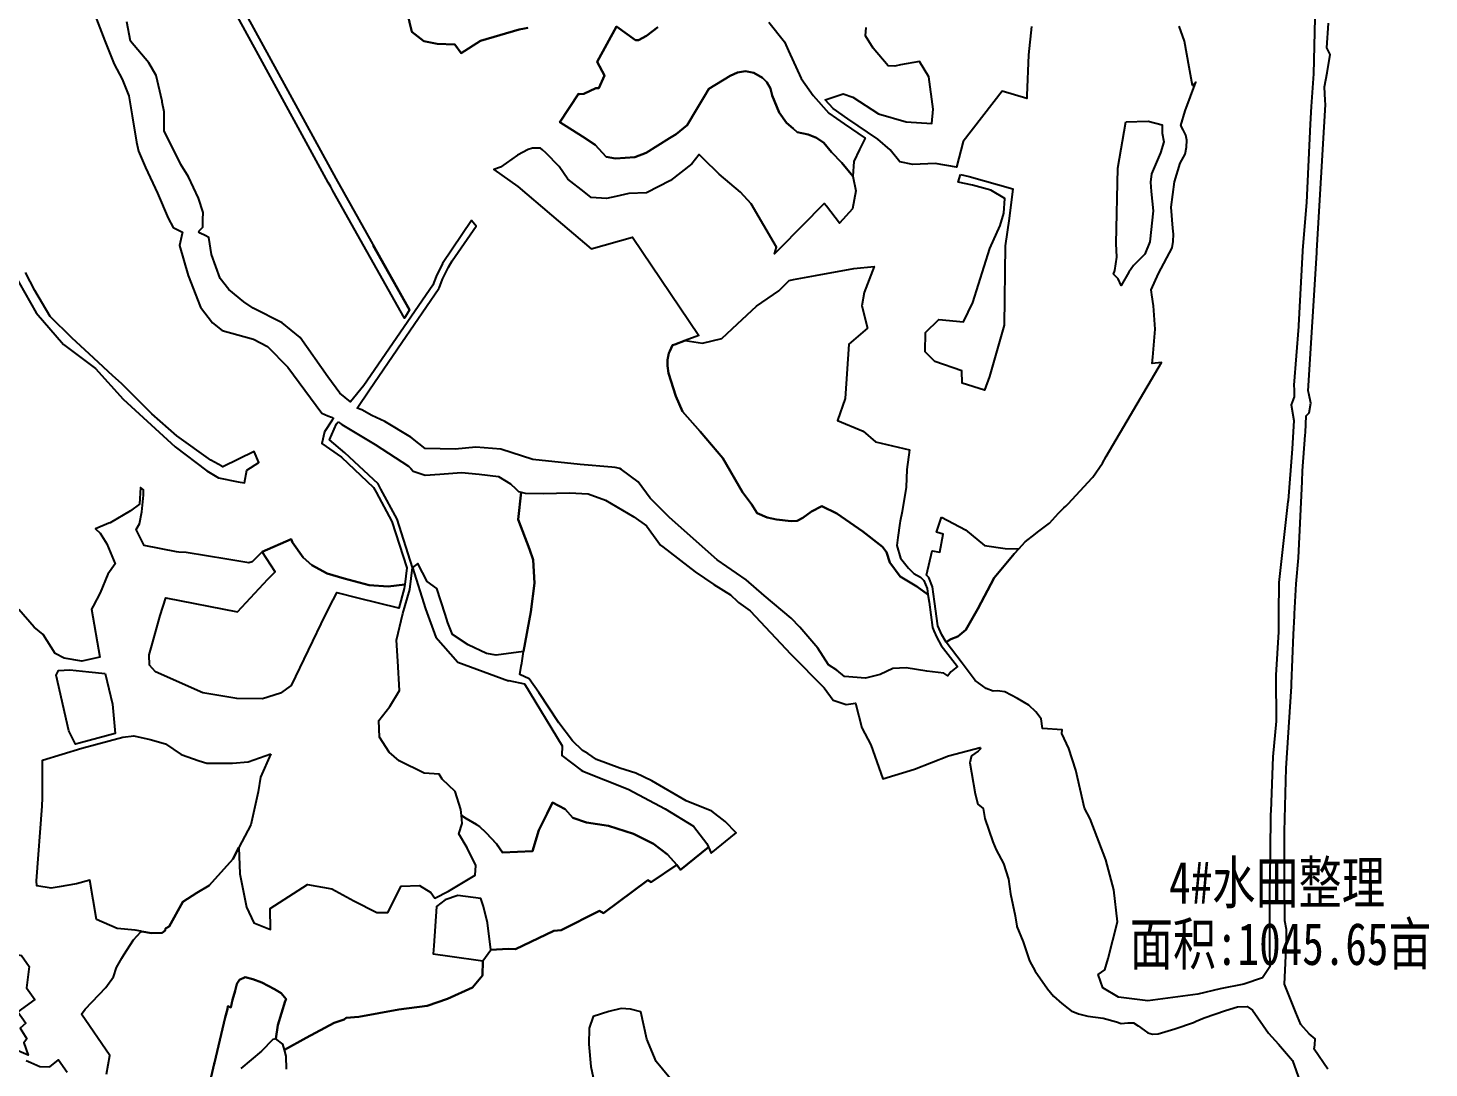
# Model space of a CAD drawing. Header units: millimetres. Extents: x 35444746 to 35449000, y 3482000 to 3488437.
# Drawn here: x 35447122.2 to 35447619.9, y 3486024.4 to 3486393.7 of the extents above; entities that cross this region are included whole.
import ezdxf
from ezdxf.enums import TextEntityAlignment as Align

# ---------------------------------------------------------------- set-up
doc = ezdxf.new("R2010")
doc.units = ezdxf.units.MM
for name, color, linetype, true_color in [('0203.02旱地整理', 9, 'Continuous', 0x808080), ('0204.01水田整理标注', 7, 'Continuous', 0xffffff), ('0204.02水田整理', 9, 'Continuous', 0x808080)]:
    doc.layers.add(name, color=color, linetype=linetype, true_color=true_color)
doc.styles.add('宋体', font='')
doc.styles.get('宋体').set_extended_font_data('SimSun')

msp = doc.modelspace()

# ---------------------------------------------------------------- linework, layer by layer
at = {"layer": '0203.02旱地整理', "color": 41}
for points in [[(35447299.722, 3486393.765), (35447298.608, 3486393.499), (35447296.618, 3486393.212), (35447282.973, 3486389.21), (35447276.074, 3486384.738), (35447273.75, 3486387.882), (35447267.534, 3486388.072), (35447262.777, 3486389.086), (35447258.527, 3486392.319), (35447256.878, 3486399.229)], [(35447299.722, 3486393.765), (35447298.608, 3486393.499), (35447296.618, 3486393.212), (35447282.973, 3486389.21), (35447276.074, 3486384.738), (35447273.75, 3486387.882), (35447267.534, 3486388.072), (35447262.777, 3486389.086), (35447258.527, 3486392.319), (35447256.878, 3486399.229)], [(35447385.362, 3486395.781), (35447390.911, 3486388.749), (35447392.392, 3486385.599), (35447396.865, 3486375.824), (35447401.088, 3486369.737), (35447406.724, 3486363.455), (35447412.136, 3486359.693), (35447419.617, 3486354.604), (35447417.626, 3486350.57), (35447415.525, 3486346.258), (35447415.221, 3486341.148), (35447411.301, 3486345.868), (35447407.635, 3486349.645), (35447404.918, 3486352.895), (35447402.276, 3486354.734), (35447399.381, 3486355.912), (35447395.489, 3486356.764), (35447394.069, 3486357.983), (35447391.695, 3486360.02), (35447388.981, 3486363.684), (35447386.529, 3486369.751), (35447385.963, 3486372.241), (35447384.65, 3486374.487), (35447383.167, 3486376.071), (35447380.027, 3486377.748), (35447377.129, 3486378.428), (35447374.224, 3486377.948), (35447371.648, 3486376.72), (35447364.032, 3486372.126), (35447362.545, 3486369.475), (35447359.675, 3486364.795), (35447356.38, 3486359.191), (35447352.41, 3486356.004), (35447350.101, 3486354.55), (35447341.825, 3486349.34), (35447337.747, 3486347.787), (35447330.935, 3486347.329), (35447327.618, 3486348.012), (35447323.656, 3486352.188), (35447319.19, 3486355.203), (35447311.082, 3486360.233), (35447317.757, 3486370.33), (35447318.105, 3486370.203), (35447319.68, 3486370.277), (35447323.919, 3486372.324), (35447324.997, 3486372.4), (35447326.938, 3486376.834), (35447324.42, 3486381.655), (35447331.218, 3486394.272), (35447337.952, 3486389.372), (35447339.109, 3486389.448), (35447341.928, 3486390.919), (35447345.944, 3486394.042)], [(35447385.362, 3486395.781), (35447390.911, 3486388.749), (35447392.392, 3486385.599), (35447396.865, 3486375.824), (35447401.088, 3486369.737), (35447406.724, 3486363.455), (35447412.136, 3486359.693), (35447419.617, 3486354.604), (35447417.626, 3486350.57), (35447415.525, 3486346.258), (35447415.221, 3486341.148), (35447411.301, 3486345.868), (35447407.635, 3486349.645), (35447404.918, 3486352.895), (35447402.276, 3486354.734), (35447399.381, 3486355.912), (35447395.489, 3486356.764), (35447394.069, 3486357.983), (35447391.695, 3486360.02), (35447388.981, 3486363.684), (35447386.529, 3486369.751), (35447385.963, 3486372.241), (35447384.65, 3486374.487), (35447383.167, 3486376.071), (35447380.027, 3486377.748), (35447377.129, 3486378.428), (35447374.224, 3486377.948), (35447371.648, 3486376.72), (35447364.032, 3486372.126), (35447362.545, 3486369.475), (35447359.675, 3486364.795), (35447356.38, 3486359.191), (35447352.41, 3486356.004), (35447350.101, 3486354.55), (35447341.825, 3486349.34), (35447337.747, 3486347.787), (35447330.935, 3486347.329), (35447327.618, 3486348.012), (35447323.656, 3486352.188), (35447319.19, 3486355.203), (35447311.082, 3486360.233), (35447317.757, 3486370.33), (35447318.105, 3486370.203), (35447319.68, 3486370.277), (35447323.919, 3486372.324), (35447324.997, 3486372.4), (35447326.938, 3486376.834), (35447324.42, 3486381.655), (35447331.218, 3486394.272), (35447337.952, 3486389.372), (35447339.109, 3486389.448), (35447341.928, 3486390.919), (35447345.944, 3486394.042)], [(35447478.678, 3486394.22), (35447477.582, 3486384.127), (35447477.043, 3486369.761), (35447477.024, 3486368.698), (35447468.259, 3486371.248), (35447454.441, 3486353.356), (35447452.103, 3486344.298), (35447444.456076, 3486345.595142), (35447436.573, 3486345.277), (35447431.963, 3486346.167), (35447428.45, 3486350.491), (35447424.116, 3486354.204), (35447413.383, 3486361.506), (35447408.19, 3486365.115), (35447405.4, 3486368.225), (35447411.745, 3486370.287), (35447415.264, 3486369.152), (35447424.348, 3486363.252), (35447434.113, 3486360.415), (35447443.31, 3486359.848), (35447443.726, 3486364.943), (35447442.194, 3486376.378), (35447438.853, 3486381.856), (35447432.095, 3486380.67), (35447430.124, 3486380.19), (35447427.763, 3486380.25), (35447422.463, 3486386.526), (35447419.706, 3486390.964), (35447419.988, 3486393.952)], [(35447478.678, 3486394.22), (35447477.582, 3486384.127), (35447477.043, 3486369.761), (35447477.024, 3486368.698), (35447468.259, 3486371.248), (35447454.441, 3486353.356), (35447452.103, 3486344.298), (35447444.456076, 3486345.595142), (35447436.573, 3486345.277), (35447431.963, 3486346.167), (35447428.45, 3486350.491), (35447424.116, 3486354.204), (35447413.383, 3486361.506), (35447408.19, 3486365.115), (35447405.4, 3486368.225), (35447411.745, 3486370.287), (35447415.264, 3486369.152), (35447424.348, 3486363.252), (35447434.113, 3486360.415), (35447443.31, 3486359.848), (35447443.726, 3486364.943), (35447442.194, 3486376.378), (35447438.853, 3486381.856), (35447432.095, 3486380.67), (35447430.124, 3486380.19), (35447427.763, 3486380.25), (35447422.463, 3486386.526), (35447419.706, 3486390.964), (35447419.988, 3486393.952)], [(35447150.089, 3486022.218), (35447151.276, 3486028.849), (35447141.141, 3486043.486), (35447142.443, 3486045.239), (35447149.84, 3486052.907), (35447152.576, 3486056.763), (35447153.617, 3486060.002), (35447155.512, 3486063.318), (35447156.196, 3486064.514), (35447159.593, 3486069.908), (35447162.189, 3486072.697), (35447162.6, 3486072.855), (35447166.029, 3486072.264), (35447169.846, 3486072.411), (35447170.941, 3486073.149), (35447171.03, 3486073.956), (35447172.33, 3486074.63), (35447177.207, 3486083.412), (35447182.102, 3486086.535), (35447186.483, 3486089.161), (35447194.879, 3486098.557), (35447197.041, 3486102.65), (35447197.444, 3486093.289), (35447199.783, 3486081.424), (35447202.383, 3486075.882), (35447208.364, 3486073.587), (35447208.25, 3486080.972), (35447221.478, 3486089.56), (35447230.049, 3486088.004), (35447237.902, 3486083.682), (35447246.072, 3486079.613), (35447250.049, 3486079.581), (35447254.772, 3486088.947), (35447261.205, 3486089.174), (35447265.236, 3486086.642), (35447266.755, 3486084.645), (35447271.499, 3486087.183), (35447280.987, 3486092.793), (35447281.277, 3486096.301), (35447278.155, 3486102.562), (35447275.179, 3486107.533), (35447276.46, 3486111.199), (35447276.166, 3486114.026), (35447277.867, 3486112.997), (35447281.506, 3486110.796), (35447282.528, 3486110.178), (35447284.922, 3486107.835), (35447288.572, 3486104.004), (35447290.758, 3486100.914), (35447301.445, 3486101.384), (35447303.7, 3486108.775), (35447306.619, 3486114.689), (35447308.462, 3486118.591), (35447313.031, 3486116.322), (35447315.764, 3486113.145), (35447320.585, 3486111.541), (35447328.406, 3486110.34), (35447337.302, 3486107.551), (35447344.362, 3486103.939), (35447349.34, 3486100.169), (35447352.695, 3486096.461), (35447343.588, 3486090.306), (35447342.375, 3486091.049), (35447326.611, 3486079.361), (35447325.205, 3486080.168), (35447311.629, 3486073.26), (35447308.959, 3486073.126), (35447295.419, 3486066.504), (35447292.753, 3486066.643), (35447286.576, 3486066.31), (35447285.429, 3486075.947), (35447284.003, 3486081.746), (35447283.091, 3486084.544), (35447274.833, 3486085.588), (35447270.366, 3486084.059), (35447267.344, 3486081.73), (35447266.353, 3486067.724), (35447266.115, 3486064.933), (35447272.008, 3486064.08), (35447283.79, 3486062.362), (35447283.59, 3486057.155), (35447280.09, 3486052.961), (35447271.216, 3486048.969), (35447264.006, 3486046.454), (35447253.91, 3486045.116), (35447239.672, 3486042.483), (35447235.183, 3486042.162), (35447234.519, 3486041.588), (35447230.926, 3486040.443), (35447221.015, 3486035.072), (35447213.266, 3486030.814), (35447212.738, 3486032.761), (35447210.234, 3486034.679), (35447210.944, 3486039.528), (35447213.555, 3486048.079), (35447213.933, 3486048.812), (35447213.835, 3486048.791), (35447212.114, 3486050.904), (35447209.743, 3486052.398), (35447205.226, 3486054.745), (35447202.065, 3486055.956), (35447199.347, 3486056.611), (35447197.245, 3486055.704), (35447196.296, 3486054.231), (35447195.757, 3486051.778), (35447194.838, 3486048.59), (35447194.209, 3486045.857), (35447193.193, 3486046.316), (35447192.999, 3486045.205), (35447192.158, 3486042.252), (35447188.362, 3486026.141), (35447188.288, 3486025.82), (35447185.812, 3486015.092)], [(35447150.089, 3486022.218), (35447151.276, 3486028.849), (35447141.141, 3486043.486), (35447142.443, 3486045.239), (35447149.84, 3486052.907), (35447152.576, 3486056.763), (35447153.617, 3486060.002), (35447155.512, 3486063.318), (35447156.196, 3486064.514), (35447159.593, 3486069.908), (35447162.189, 3486072.697), (35447162.6, 3486072.855), (35447166.029, 3486072.264), (35447169.846, 3486072.411), (35447170.941, 3486073.149), (35447171.03, 3486073.956), (35447172.33, 3486074.63), (35447177.207, 3486083.412), (35447182.102, 3486086.535), (35447186.483, 3486089.161), (35447194.879, 3486098.557), (35447197.041, 3486102.65), (35447197.444, 3486093.289), (35447199.783, 3486081.424), (35447202.383, 3486075.882), (35447208.364, 3486073.587), (35447208.25, 3486080.972), (35447221.478, 3486089.56), (35447230.049, 3486088.004), (35447237.902, 3486083.682), (35447246.072, 3486079.613), (35447250.049, 3486079.581), (35447254.772, 3486088.947), (35447261.205, 3486089.174), (35447265.236, 3486086.642), (35447266.755, 3486084.645), (35447271.499, 3486087.183), (35447280.987, 3486092.793), (35447281.277, 3486096.301), (35447278.155, 3486102.562), (35447275.179, 3486107.533), (35447276.46, 3486111.199), (35447276.166, 3486114.026), (35447277.867, 3486112.997), (35447281.506, 3486110.796), (35447282.528, 3486110.178), (35447284.922, 3486107.835), (35447288.572, 3486104.004), (35447290.758, 3486100.914), (35447301.445, 3486101.384), (35447303.7, 3486108.775), (35447306.619, 3486114.689), (35447308.462, 3486118.591), (35447313.031, 3486116.322), (35447315.764, 3486113.145), (35447320.585, 3486111.541), (35447328.406, 3486110.34), (35447337.302, 3486107.551), (35447344.362, 3486103.939), (35447349.34, 3486100.169), (35447352.695, 3486096.461), (35447343.588, 3486090.306), (35447342.375, 3486091.049), (35447326.611, 3486079.361), (35447325.205, 3486080.168), (35447311.629, 3486073.26), (35447308.959, 3486073.126), (35447295.419, 3486066.504), (35447292.753, 3486066.643), (35447286.576, 3486066.31), (35447285.429, 3486075.947), (35447284.003, 3486081.746), (35447283.091, 3486084.544), (35447274.833, 3486085.588), (35447270.366, 3486084.059), (35447267.344, 3486081.73), (35447266.353, 3486067.724), (35447266.115, 3486064.933), (35447272.008, 3486064.08), (35447283.79, 3486062.362), (35447283.59, 3486057.155), (35447280.09, 3486052.961), (35447271.216, 3486048.969), (35447264.006, 3486046.454), (35447253.91, 3486045.116), (35447239.672, 3486042.483), (35447235.183, 3486042.162), (35447234.519, 3486041.588), (35447230.926, 3486040.443), (35447221.015, 3486035.072), (35447213.266, 3486030.814), (35447212.738, 3486032.761), (35447210.234, 3486034.679), (35447210.944, 3486039.528), (35447213.555, 3486048.079), (35447213.933, 3486048.812), (35447213.835, 3486048.791), (35447212.114, 3486050.904), (35447209.743, 3486052.398), (35447205.226, 3486054.745), (35447202.065, 3486055.956), (35447199.347, 3486056.611), (35447197.245, 3486055.704), (35447196.296, 3486054.231), (35447195.757, 3486051.778), (35447194.838, 3486048.59), (35447194.209, 3486045.857), (35447193.193, 3486046.316), (35447192.999, 3486045.205), (35447192.158, 3486042.252), (35447188.362, 3486026.141), (35447188.288, 3486025.82), (35447185.812, 3486015.092)], [(35447121.535, 3486027.064), (35447123.161, 3486026.319), (35447126.409, 3486024.829), (35447129.959, 3486024.718), (35447132.951, 3486027.268), (35447136.113, 3486022.918)], [(35447121.535, 3486027.064), (35447123.161, 3486026.319), (35447126.409, 3486024.829), (35447129.959, 3486024.718), (35447132.951, 3486027.268), (35447136.113, 3486022.918)]]:
    msp.add_lwpolyline(points, dxfattribs=at)
for points in [[(35447512.249, 3486360.336), (35447520.157, 3486360.573), (35447525.116, 3486359.371), (35447525.148, 3486356.331), (35447525.723, 3486353.323), (35447524.542, 3486349.402), (35447521.347, 3486341.979), (35447521.003, 3486338.973), (35447521.16, 3486335.632), (35447521.892, 3486328.782), (35447520.689, 3486317.762), (35447518.922, 3486313.341), (35447514.902, 3486309.345), (35447513.224, 3486307.011), (35447510.57701, 3486302.312017), (35447509.527, 3486304.641), (35447507.78, 3486306.252), (35447508.272, 3486307.638), (35447508.961, 3486312.372), (35447508.755, 3486317.191), (35447509.382, 3486343.899)], [(35447512.249, 3486360.336), (35447520.157, 3486360.573), (35447525.116, 3486359.371), (35447525.148, 3486356.331), (35447525.723, 3486353.323), (35447524.542, 3486349.402), (35447521.347, 3486341.979), (35447521.003, 3486338.973), (35447521.16, 3486335.632), (35447521.892, 3486328.782), (35447520.689, 3486317.762), (35447518.922, 3486313.341), (35447514.902, 3486309.345), (35447513.224, 3486307.011), (35447510.57701, 3486302.312017), (35447509.527, 3486304.641), (35447507.78, 3486306.252), (35447508.272, 3486307.638), (35447508.961, 3486312.372), (35447508.755, 3486317.191), (35447509.382, 3486343.899)], [(35447453.498, 3486341.728), (35447456.575, 3486341.034), (35447472.014, 3486336.565), (35447470.775, 3486326.016), (35447469.299, 3486316.373), (35447468.953, 3486288.144), (35447463.762, 3486269.986), (35447462.013, 3486265.12), (35447454.109, 3486267.599), (35447453.9, 3486271.935), (35447444.303, 3486275.307), (35447440.929, 3486278.679), (35447440.992, 3486285.534), (35447445.82, 3486290.168), (35447454.521, 3486289.345), (35447457.814, 3486296.278), (35447463.904, 3486315.351), (35447467.549, 3486323.586), (35447468.899, 3486328), (35447469.173, 3486333.146), (35447464.225, 3486336.082), (35447457.731, 3486337.936), (35447452.628, 3486338.988)], [(35447453.498, 3486341.728), (35447456.575, 3486341.034), (35447472.014, 3486336.565), (35447470.775, 3486326.016), (35447469.299, 3486316.373), (35447468.953, 3486288.144), (35447463.762, 3486269.986), (35447462.013, 3486265.12), (35447454.109, 3486267.599), (35447453.9, 3486271.935), (35447444.303, 3486275.307), (35447440.929, 3486278.679), (35447440.992, 3486285.534), (35447445.82, 3486290.168), (35447454.521, 3486289.345), (35447457.814, 3486296.278), (35447463.904, 3486315.351), (35447467.549, 3486323.586), (35447468.899, 3486328), (35447469.173, 3486333.146), (35447464.225, 3486336.082), (35447457.731, 3486337.936), (35447452.628, 3486338.988)], [(35447420.369, 3486287.121), (35447413.749, 3486281.467), (35447412.444, 3486262.167), (35447409.804, 3486254.323), (35447418.886, 3486250.544), (35447423.255, 3486246.779), (35447427.314, 3486245.759), (35447435.346, 3486243.902), (35447434.344, 3486236.888), (35447434.162, 3486230.604), (35447432.743, 3486222.023), (35447432.032, 3486218.528), (35447431.935, 3486217.837), (35447431.232, 3486212.814), (35447430.858, 3486209.938), (35447432.135, 3486205.385), (35447435.047, 3486201.878), (35447436.939, 3486200.013), (35447439.303, 3486198.694), (35447440.44, 3486197.453), (35447441.569, 3486194.694), (35447441.874, 3486192.578), (35447437.902, 3486195.306), (35447431.996, 3486198.937), (35447428.329, 3486203.938), (35447427.165, 3486207.502), (35447425.76, 3486209.507), (35447418.802, 3486214.883), (35447409.539, 3486221.267), (35447404.221, 3486223.933), (35447400.504, 3486221.999), (35447397.486, 3486219.763), (35447395.393, 3486218.69), (35447393.306, 3486218.536), (35447388.052, 3486219.151), (35447384.718, 3486219.922), (35447381.221, 3486221.361), (35447379.153, 3486224.545), (35447376.007, 3486228.82), (35447369.069, 3486240.962), (35447361.03, 3486250.44), (35447354.645, 3486257.488), (35447352.34, 3486262.926), (35447349.683, 3486271.111), (35447349.365, 3486273.697), (35447349.377, 3486275.865), (35447349.808, 3486278.197), (35447350.174, 3486278.964), (35447351.159, 3486281.024), (35447351.995, 3486281.353), (35447355.692531, 3486282.703937), (35447361.787514, 3486281.750263), (35447368.671615, 3486283.433595), (35447374.216385, 3486288.608646), (35447381.045835, 3486294.864907), (35447388.905501, 3486300.401292), (35447392.564426, 3486304.054726), (35447394.152, 3486304.349), (35447401.916, 3486305.791), (35447415.616, 3486308.264), (35447422.833, 3486308.977), (35447419.214, 3486299.81), (35447418.384, 3486294.994)], [(35447420.369, 3486287.121), (35447413.749, 3486281.467), (35447412.444, 3486262.167), (35447409.804, 3486254.323), (35447418.886, 3486250.544), (35447423.255, 3486246.779), (35447427.314, 3486245.759), (35447435.346, 3486243.902), (35447434.344, 3486236.888), (35447434.162, 3486230.604), (35447432.743, 3486222.023), (35447432.032, 3486218.528), (35447431.935, 3486217.837), (35447431.232, 3486212.814), (35447430.858, 3486209.938), (35447432.135, 3486205.385), (35447435.047, 3486201.878), (35447436.939, 3486200.013), (35447439.303, 3486198.694), (35447440.44, 3486197.453), (35447441.569, 3486194.694), (35447441.874, 3486192.578), (35447437.902, 3486195.306), (35447431.996, 3486198.937), (35447428.329, 3486203.938), (35447427.165, 3486207.502), (35447425.76, 3486209.507), (35447418.802, 3486214.883), (35447409.539, 3486221.267), (35447404.221, 3486223.933), (35447400.504, 3486221.999), (35447397.486, 3486219.763), (35447395.393, 3486218.69), (35447393.306, 3486218.536), (35447388.052, 3486219.151), (35447384.718, 3486219.922), (35447381.221, 3486221.361), (35447379.153, 3486224.545), (35447376.007, 3486228.82), (35447369.069, 3486240.962), (35447361.03, 3486250.44), (35447354.645, 3486257.488), (35447352.34, 3486262.926), (35447349.683, 3486271.111), (35447349.365, 3486273.697), (35447349.377, 3486275.865), (35447349.808, 3486278.197), (35447350.174, 3486278.964), (35447351.159, 3486281.024), (35447351.995, 3486281.353), (35447355.692531, 3486282.703937), (35447361.787514, 3486281.750263), (35447368.671615, 3486283.433595), (35447374.216385, 3486288.608646), (35447381.045835, 3486294.864907), (35447388.905501, 3486300.401292), (35447392.564426, 3486304.054726), (35447394.152, 3486304.349), (35447401.916, 3486305.791), (35447415.616, 3486308.264), (35447422.833, 3486308.977), (35447419.214, 3486299.81), (35447418.384, 3486294.994)], [(35447232.319, 3486253.829), (35447233.657, 3486252.859), (35447245.56, 3486245.815), (35447257.388, 3486238.077), (35447258.162, 3486237.245), (35447259.032, 3486236.311), (35447263.317, 3486234.853), (35447268.464, 3486235.206), (35447276.133, 3486235.832), (35447282.485, 3486235.258), (35447289.339, 3486234.469), (35447293.531, 3486231.808), (35447295.432, 3486230.044), (35447296.469, 3486229.081), (35447297.394, 3486228.852), (35447296.252, 3486219.209), (35447300.392, 3486208.658), (35447301.604, 3486204.787), (35447302.068, 3486196.538), (35447300.828, 3486186.375), (35447298.217, 3486172.244), (35447288.471, 3486170.95), (35447285.045, 3486171.559), (35447278.572, 3486174.678), (35447273.014, 3486178.331), (35447271.374, 3486182.434), (35447270.334, 3486185.546), (35447267.375, 3486194.653), (35447263.943, 3486197.137), (35447260.61, 3486203.504), (35447258.796, 3486202.121), (35447253.276, 3486219.242), (35447247.528, 3486229.942), (35447246.543, 3486231.775), (35447234.768, 3486242.848), (35447229.282, 3486247.473), (35447231.75, 3486253.155)], [(35447232.319, 3486253.829), (35447233.657, 3486252.859), (35447245.56, 3486245.815), (35447257.388, 3486238.077), (35447258.162, 3486237.245), (35447259.032, 3486236.311), (35447263.317, 3486234.853), (35447268.464, 3486235.206), (35447276.133, 3486235.832), (35447282.485, 3486235.258), (35447289.339, 3486234.469), (35447293.531, 3486231.808), (35447295.432, 3486230.044), (35447296.469, 3486229.081), (35447297.394, 3486228.852), (35447296.252, 3486219.209), (35447300.392, 3486208.658), (35447301.604, 3486204.787), (35447302.068, 3486196.538), (35447300.828, 3486186.375), (35447298.217, 3486172.244), (35447288.471, 3486170.95), (35447285.045, 3486171.559), (35447278.572, 3486174.678), (35447273.014, 3486178.331), (35447271.374, 3486182.434), (35447270.334, 3486185.546), (35447267.375, 3486194.653), (35447263.943, 3486197.137), (35447260.61, 3486203.504), (35447258.796, 3486202.121), (35447253.276, 3486219.242), (35447247.528, 3486229.942), (35447246.543, 3486231.775), (35447234.768, 3486242.848), (35447229.282, 3486247.473), (35447231.75, 3486253.155)], [(35447446.763, 3486219.987), (35447455.246, 3486215.501), (35447461.941, 3486209.953), (35447469.289, 3486208.811), (35447474.189, 3486208.742), (35447472.522, 3486206.909), (35447465.449, 3486198.456), (35447459.626, 3486187.398), (35447455.409, 3486180.027), (35447452.465, 3486177.602), (35447450.029, 3486176.687), (35447448.317, 3486175.557), (35447446.827, 3486178.14), (35447445.465, 3486181.379), (35447444.256, 3486190.062), (35447443.514, 3486195.224), (35447442.156, 3486198.54), (35447441.373, 3486199.395), (35447443.348, 3486208.081), (35447446.122, 3486207.577), (35447447.257, 3486214.004), (35447444.987, 3486214.697)], [(35447446.763, 3486219.987), (35447455.246, 3486215.501), (35447461.941, 3486209.953), (35447469.289, 3486208.811), (35447474.189, 3486208.742), (35447472.522, 3486206.909), (35447465.449, 3486198.456), (35447459.626, 3486187.398), (35447455.409, 3486180.027), (35447452.465, 3486177.602), (35447450.029, 3486176.687), (35447448.317, 3486175.557), (35447446.827, 3486178.14), (35447445.465, 3486181.379), (35447444.256, 3486190.062), (35447443.514, 3486195.224), (35447442.156, 3486198.54), (35447441.373, 3486199.395), (35447443.348, 3486208.081), (35447446.122, 3486207.577), (35447447.257, 3486214.004), (35447444.987, 3486214.697)], [(35447205.304, 3486207.679), (35447215.717, 3486212.225), (35447216.103, 3486210.93), (35447219.921, 3486205.684), (35447222.986, 3486202.937), (35447228.394, 3486199.965), (35447234.539, 3486198.252), (35447243.399, 3486195.868), (35447250.158, 3486195.358), (35447255.986, 3486196.07), (35447255.804, 3486194.674), (35447253.853, 3486187.71), (35447239.498, 3486191.169), (35447232.022, 3486193.088), (35447231.823, 3486193.104), (35447230.499, 3486190.68), (35447227.742, 3486185.314), (35447215.708, 3486160.242), (35447211.86, 3486157.437), (35447205.519, 3486155.481), (35447196.361, 3486155.542), (35447184.22, 3486157.622), (35447167.451, 3486165.06), (35447165.302, 3486167.406), (35447165.16, 3486171.07), (35447166.182, 3486174.393), (35447169.083, 3486185.031), (35447171.11, 3486191.287), (35447196.636, 3486186.324), (35447207.366, 3486197.916), (35447210.013, 3486200.546)], [(35447205.304, 3486207.679), (35447215.717, 3486212.225), (35447216.103, 3486210.93), (35447219.921, 3486205.684), (35447222.986, 3486202.937), (35447228.394, 3486199.965), (35447234.539, 3486198.252), (35447243.399, 3486195.868), (35447250.158, 3486195.358), (35447255.986, 3486196.07), (35447255.804, 3486194.674), (35447253.853, 3486187.71), (35447239.498, 3486191.169), (35447232.022, 3486193.088), (35447231.823, 3486193.104), (35447230.499, 3486190.68), (35447227.742, 3486185.314), (35447215.708, 3486160.242), (35447211.86, 3486157.437), (35447205.519, 3486155.481), (35447196.361, 3486155.542), (35447184.22, 3486157.622), (35447167.451, 3486165.06), (35447165.302, 3486167.406), (35447165.16, 3486171.07), (35447166.182, 3486174.393), (35447169.083, 3486185.031), (35447171.11, 3486191.287), (35447196.636, 3486186.324), (35447207.366, 3486197.916), (35447210.013, 3486200.546)], [(35447091.135, 3486056.432), (35447097.873, 3486061.644), (35447103.382, 3486063.823), (35447106.233, 3486062.576), (35447110.242, 3486062.398), (35447114.608, 3486065.336), (35447119.865, 3486064.268), (35447122.627, 3486060.35), (35447121.647, 3486052.871), (35447124.596, 3486048.731), (35447118.538, 3486044.292), (35447121.411, 3486040.249), (35447119.382, 3486038.525), (35447121.796, 3486034.664), (35447120.669, 3486033.283), (35447122.181, 3486028.964), (35447116.193, 3486031.56), (35447105.807, 3486035.711), (35447098.76, 3486039.27), (35447095.549, 3486040.9), (35447092.905, 3486049.751)], [(35447091.135, 3486056.432), (35447097.873, 3486061.644), (35447103.382, 3486063.823), (35447106.233, 3486062.576), (35447110.242, 3486062.398), (35447114.608, 3486065.336), (35447119.865, 3486064.268), (35447122.627, 3486060.35), (35447121.647, 3486052.871), (35447124.596, 3486048.731), (35447118.538, 3486044.292), (35447121.411, 3486040.249), (35447119.382, 3486038.525), (35447121.796, 3486034.664), (35447120.669, 3486033.283), (35447122.181, 3486028.964), (35447116.193, 3486031.56), (35447105.807, 3486035.711), (35447098.76, 3486039.27), (35447095.549, 3486040.9), (35447092.905, 3486049.751)]]:
    msp.add_lwpolyline(points, close=True, dxfattribs=at)
at = {"layer": '0204.02水田整理', "color": 51}
for points in [[(35447173.692, 3486439.593), (35447176.402, 3486440.891), (35447231.474, 3486340.26), (35447257.754, 3486293.572), (35447255.956, 3486290.649), (35447230.519, 3486335.841), (35447229.726, 3486337.251), (35447228.851, 3486338.804), (35447203.283, 3486385.524)], [(35447244.840713, 3486316.513231), (35447257.753644, 3486293.571421), (35447257.754, 3486293.572)], [(35447258.796, 3486202.121), (35447263.353, 3486187.441), (35447267.084, 3486177.358), (35447274.85, 3486168.535), (35447292.827, 3486161.817), (35447292.988, 3486161.982), (35447298.602, 3486160.787), (35447311.936, 3486138.776), (35447311.866, 3486135.358), (35447318.7, 3486130.161), (35447319.261, 3486129.734), (35447335.404, 3486123.347), (35447348.484, 3486116.397), (35447358.591, 3486110.244), (35447363.302, 3486104.046), (35447363.9, 3486102.79), (35447353.936, 3486094.761), (35447353.017, 3486096.02), (35447352.695, 3486096.461), (35447349.34, 3486100.169), (35447344.362, 3486103.939), (35447337.302, 3486107.551), (35447328.406, 3486110.34), (35447320.585, 3486111.541), (35447315.764, 3486113.145), (35447313.031, 3486116.322), (35447308.462, 3486118.591), (35447306.619, 3486114.689), (35447303.7, 3486108.775), (35447301.445, 3486101.384), (35447290.758, 3486100.914), (35447288.572, 3486104.004), (35447284.922, 3486107.835), (35447282.528, 3486110.178), (35447281.506, 3486110.796), (35447277.867, 3486112.997), (35447276.166, 3486114.026), (35447275.95, 3486116.104), (35447273.876, 3486122.516), (35447269.25, 3486126.973), (35447268.2, 3486128.681), (35447262.93, 3486129.096), (35447254.04, 3486133.398), (35447250.421, 3486136.538), (35447247.05, 3486141.806), (35447246.778, 3486147.803), (35447250.694, 3486152.726), (35447254.108, 3486158.477), (35447253.517, 3486168.817), (35447253.049, 3486176.348), (35447255.389, 3486185.779), (35447257.768, 3486194.272)], [(35447149.59, 3486164.499), (35447152.133, 3486153.531), (35447153.146, 3486143.138), (35447140.772, 3486139.86), (35447139.034, 3486139.33), (35447136.681, 3486144.048), (35447132.216, 3486163.899), (35447133.015, 3486165.52), (35447136.993, 3486165.758), (35447143.789, 3486165.035)], [(35447208.436, 3486135.988), (35447204.738, 3486127.634), (35447203.903, 3486122.421), (35447201.283, 3486110.68), (35447197.041, 3486102.65), (35447194.879, 3486098.557), (35447186.483, 3486089.161), (35447182.102, 3486086.535), (35447177.207, 3486083.412), (35447172.33, 3486074.63), (35447171.03, 3486073.956), (35447170.941, 3486073.149), (35447169.846, 3486072.411), (35447166.029, 3486072.264), (35447162.6, 3486072.855), (35447162.189, 3486072.697), (35447162.21, 3486072.923), (35447160.224, 3486073.266), (35447153.864, 3486073.857), (35447146.504, 3486077.048), (35447144.142, 3486091.022), (35447139.34, 3486089.771), (35447133.232, 3486088.714), (35447130.428, 3486088.229), (35447125.27, 3486089.048), (35447125.222, 3486090.861), (35447127.25, 3486117.338), (35447127.27, 3486120.284), (35447127.357, 3486133.677), (35447141.32, 3486137.937), (35447155.881, 3486141.794), (35447159.717, 3486142.321), (35447165.614, 3486141.075), (35447170.984, 3486139.542), (35447176.525, 3486135.752), (35447182.941, 3486133.484), (35447185.68, 3486132.612), (35447194.765, 3486132.574), (35447200.328, 3486133.047)]]:
    msp.add_lwpolyline(points, close=True, dxfattribs=at)
for points in [[(35447143.158, 3486405.576), (35447149.466, 3486389.19), (35447152.768, 3486380.836), (35447155.654, 3486375.494), (35447157.956, 3486369.567), (35447159.196, 3486362.489), (35447160.719, 3486353.189), (35447161.367, 3486350.022), (35447163.927, 3486344.138), (35447168.18, 3486335.098), (35447171.931, 3486326.158), (35447173.755, 3486322.808), (35447177.007, 3486321.185), (35447176.88, 3486320.739), (35447175.991, 3486316.47), (35447179.017, 3486305.816), (35447183.464, 3486294.51), (35447187.703, 3486288.992), (35447191.105, 3486286.316), (35447202.316, 3486283.195), (35447207.234, 3486280.602), (35447214.458, 3486273.254), (35447226.609, 3486256.885), (35447228.732, 3486256.016), (35447230.039, 3486255.482), (35447230.695, 3486255.006), (35447230.221, 3486254.445), (35447227.498, 3486250.259), (35447226.542, 3486246.154), (35447233.504, 3486241.292), (35447244.936, 3486230.542), (35447245.855, 3486228.831), (35447251.428, 3486218.455), (35447256.754, 3486201.935), (35447255.986, 3486196.07), (35447250.158, 3486195.358), (35447243.399, 3486195.868), (35447234.539, 3486198.252), (35447228.394, 3486199.965), (35447222.986, 3486202.937), (35447219.921, 3486205.684), (35447216.103, 3486210.93), (35447215.717, 3486212.225), (35447205.304, 3486207.679), (35447201.846, 3486204.066), (35447200.676, 3486203.74), (35447192.809, 3486205.113), (35447178.337, 3486207.429), (35447175.755, 3486207.573), (35447174.921, 3486207.619), (35447163.417, 3486209.978), (35447160.617, 3486215.592), (35447161.812, 3486217.577), (35447162.602, 3486221.839), (35447163.145, 3486227.826), (35447163.236, 3486229.663), (35447162.18, 3486230.524), (35447161.752, 3486224.657), (35447158.608, 3486222.18), (35447151.362, 3486217.998), (35447150.929, 3486217.817), (35447146.139, 3486215.814), (35447147.817, 3486214.34), (35447150.204, 3486210.529), (35447153.137, 3486203.389), (35447150.572, 3486199.713), (35447147.838, 3486193.118), (35447145.31, 3486188.358), (35447144.756, 3486187.314), (35447147.688, 3486170.226), (35447141.337, 3486168.884), (35447134.981, 3486169.952), (35447131.832, 3486171.614), (35447127.585, 3486178.334), (35447124.3, 3486180.948), (35447118.943, 3486187.233)], [(35447256.878, 3486399.229), (35447258.527, 3486392.319), (35447262.777, 3486389.086), (35447267.534, 3486388.072), (35447273.75, 3486387.882), (35447276.074, 3486384.738), (35447282.973, 3486389.21), (35447296.618, 3486393.212), (35447298.608, 3486393.499), (35447299.722, 3486393.765)], [(35447579.412, 3486397.185), (35447578.852, 3486377.477), (35447578.066, 3486365.837), (35447577.64, 3486359.528), (35447576.358, 3486331.79), (35447574.99, 3486314.79), (35447574.97, 3486314.422), (35447573.592, 3486288.093), (35447573.574, 3486287.755), (35447571.95, 3486266.924), (35447571.978, 3486265.153), (35447572.015, 3486262.765), (35447570.997, 3486259.846), (35447571.928, 3486254.359), (35447571.329, 3486244.268), (35447569.837, 3486225.868), (35447569.808, 3486225.517), (35447566.579, 3486196.743), (35447566.46, 3486185.82), (35447566.389, 3486179.263), (35447565.516, 3486163.907), (35447565.52, 3486163.473), (35447565.668, 3486147.586), (35447565.658, 3486147.483), (35447564.451, 3486134.816), (35447563.698, 3486115.59), (35447563.656, 3486114.53), (35447563.447, 3486100.863), (35447563.317, 3486092.43), (35447563.266, 3486089.078), (35447563.26, 3486066.951), (35447563.349, 3486060.284), (35447560.82, 3486056.408), (35447554.187, 3486054.161), (35447545.7, 3486052.42), (35447537.763, 3486050.616), (35447520.017, 3486048.261), (35447509.618, 3486049.479), (35447504.024, 3486052.812), (35447502.338, 3486057.554), (35447504.78, 3486059.263), (35447505.978, 3486063.207), (35447509.242, 3486076.219), (35447507.921, 3486087.614), (35447505.118, 3486098.311), (35447499.476, 3486112.809), (35447497.579, 3486116.581), (35447494.493, 3486130.188), (35447491.987, 3486137.768), (35447489.487, 3486143.129), (35447489.618, 3486144.43), (35447482.541, 3486144.906), (35447482.176, 3486148.345), (35447480.241, 3486150.882), (35447477.803, 3486153.174), (35447473.771, 3486155.555), (35447469.246, 3486157.932), (35447467.402, 3486158.216), (35447466.486, 3486158.357), (35447465.041, 3486158.208), (35447462.626, 3486159.156), (35447458.656, 3486161.932), (35447454.039, 3486168.098), (35447448.317, 3486175.557), (35447450.029, 3486176.687), (35447452.465, 3486177.602), (35447455.409, 3486180.027), (35447459.626, 3486187.398), (35447465.449, 3486198.456), (35447472.522, 3486206.909), (35447474.189, 3486208.742), (35447476.479, 3486211.261), (35447480.076, 3486214.064), (35447480.768, 3486214.604), (35447485.141, 3486217.863), (35447488.34, 3486221.378), (35447490.234, 3486223.26), (35447490.871, 3486223.894), (35447491.706, 3486224.724), (35447500.245, 3486233.924), (35447500.438, 3486234.196), (35447503.932, 3486239.116), (35447505.199, 3486241.547), (35447524.824, 3486274.913), (35447521.607, 3486274.581), (35447521.773, 3486276.857), (35447522.646, 3486286.758), (35447522.043, 3486295.041), (35447521.44, 3486298.961), (35447521.3, 3486299.892), (35447521.177, 3486300.711), (35447523.802, 3486306.544), (35447528.691, 3486315.667), (35447529.033, 3486317.929), (35447529.125, 3486320.528), (35447528.942, 3486322.684), (35447528.315, 3486330.086), (35447529.515, 3486339.052), (35447531.547, 3486345.753), (35447533.233, 3486348.849), (35447533.744, 3486351.446), (35447533.919, 3486353.877), (35447533.505, 3486355.638), (35447532.553, 3486357.532), (35447531.762, 3486359.107), (35447533.3, 3486364.31), (35447537.07, 3486374.439), (35447535.94, 3486373.3), (35447534.665, 3486379.776), (35447533.018, 3486388.996), (35447531.107, 3486394.363)], [(35447345.944, 3486394.042), (35447341.928, 3486390.919), (35447339.109, 3486389.448), (35447337.952, 3486389.372), (35447331.218, 3486394.272), (35447324.42, 3486381.655), (35447326.938, 3486376.834), (35447324.997, 3486372.4), (35447323.919, 3486372.324), (35447319.68, 3486370.277), (35447318.105, 3486370.203), (35447317.757, 3486370.33), (35447311.082, 3486360.233), (35447319.19, 3486355.203), (35447323.656, 3486352.188), (35447327.618, 3486348.012), (35447330.935, 3486347.329), (35447337.747, 3486347.787), (35447341.825, 3486349.34), (35447350.101, 3486354.55), (35447352.41, 3486356.004), (35447356.38, 3486359.191), (35447359.675, 3486364.795), (35447362.545, 3486369.475), (35447364.032, 3486372.126), (35447371.648, 3486376.72), (35447374.224, 3486377.948), (35447377.129, 3486378.428), (35447380.027, 3486377.748), (35447383.167, 3486376.071), (35447384.65, 3486374.487), (35447385.963, 3486372.241), (35447386.529, 3486369.751), (35447388.981, 3486363.684), (35447391.695, 3486360.02), (35447394.069, 3486357.983), (35447395.489, 3486356.764), (35447399.381, 3486355.912), (35447402.276, 3486354.734), (35447404.918, 3486352.895), (35447407.635, 3486349.645), (35447411.301, 3486345.868), (35447415.221, 3486341.148), (35447416.229, 3486335.844), (35447415.048, 3486329.487), (35447410.436, 3486324.385), (35447405.881, 3486330.449), (35447405.064, 3486331.358), (35447389.008, 3486315.149), (35447387.391, 3486313.516), (35447388.074, 3486315.888), (35447379.106, 3486331.299), (35447375.319, 3486335.352), (35447367.712, 3486341.757), (35447362.02, 3486347.418), (35447360.64, 3486348.791), (35447357.997, 3486345.447), (35447350.482, 3486339.609), (35447341.893, 3486335.19), (35447335.644, 3486334.882), (35447330.983, 3486333.843), (35447327.715, 3486333.114), (35447322.21, 3486333.506), (35447319.723, 3486335.552), (35447313.9, 3486340.044), (35447310.873, 3486344.527), (35447306.099, 3486349.399), (35447304.896, 3486350.504), (35447304.253, 3486351.094), (35447301.399, 3486351.02), (35447299.815, 3486350.613), (35447296.058, 3486348.554), (35447290.041, 3486344.262), (35447287.706, 3486343.444), (35447296.146, 3486337.371), (35447308.174, 3486327.234), (35447322.299, 3486315.262), (35447336.984, 3486319.374), (35447360.529, 3486284.471), (35447355.692531, 3486282.703937), (35447351.995, 3486281.353), (35447351.159, 3486281.024), (35447350.174, 3486278.964), (35447349.808, 3486278.197), (35447349.377, 3486275.865), (35447349.365, 3486273.697), (35447349.683, 3486271.111), (35447352.34, 3486262.926), (35447354.645, 3486257.488), (35447361.03, 3486250.44), (35447369.069, 3486240.962), (35447376.007, 3486228.82), (35447379.153, 3486224.545), (35447381.221, 3486221.361), (35447384.718, 3486219.922), (35447388.052, 3486219.151), (35447393.306, 3486218.536), (35447395.393, 3486218.69), (35447397.486, 3486219.763), (35447400.504, 3486221.999), (35447404.221, 3486223.933), (35447409.539, 3486221.267), (35447418.802, 3486214.883), (35447425.76, 3486209.507), (35447427.165, 3486207.502), (35447428.329, 3486203.938), (35447431.996, 3486198.937), (35447437.902, 3486195.306), (35447441.874, 3486192.578), (35447442.276, 3486189.782), (35447443.52, 3486180.845), (35447444.05, 3486179.584), (35447445.032, 3486177.249), (35447446.651, 3486174.444), (35447452.445, 3486166.89), (35447449.979, 3486165.074), (35447448.965, 3486163.646), (35447447.497, 3486164.624), (35447441.478, 3486165.342), (35447434.168, 3486166.471), (35447429.435, 3486166.192), (35447424.91, 3486164.106), (35447419.759, 3486162.784), (35447412.242, 3486163.41), (35447409.505, 3486165.596), (35447406.522, 3486167.584), (35447402.822, 3486173.434), (35447396.418, 3486180.934), (35447393.267, 3486184.134), (35447383.736, 3486192.114), (35447377.306, 3486197.675), (35447366.973, 3486204.774), (35447350.052, 3486219.876), (35447343.235, 3486226.725), (35447338.915, 3486232.506), (35447332.985, 3486236.883), (35447332.471, 3486237.263), (35447330.761, 3486237.674), (35447329.562, 3486237.768), (35447318.3, 3486238.646), (35447301.508, 3486240.412), (35447290.106, 3486244.122), (35447281.305, 3486244.9), (35447273.939, 3486244.148), (35447263.316, 3486244.349), (35447261.02, 3486246.09), (35447258.118, 3486248.395), (35447248.923, 3486253.907), (35447244.343, 3486256.049), (35447240.738, 3486258.15), (35447239.149, 3486258.718), (35447243.497, 3486265.2), (35447254.983, 3486281.966), (35447268.169, 3486301.215), (35447268.225, 3486301.363), (35447269.414, 3486304.518), (35447271.554, 3486308.818), (35447272.907, 3486311.043), (35447281.348, 3486323.395), (35447279.674, 3486325.385), (35447269.388, 3486310.077), (35447267.119, 3486305.518), (35447265.936, 3486302.379), (35447241.502, 3486266.712), (35447236.709, 3486260.984), (35447232.9, 3486264.007), (35447228.663, 3486269.828), (35447218.888, 3486283.827), (35447212.472, 3486288.957), (35447202.172, 3486294.257), (35447198.864, 3486296.46), (35447193.497, 3486300.831), (35447190.426, 3486304.772), (35447187.329, 3486313.262), (35447186.438, 3486319.273), (35447185.048, 3486319.966), (35447183.368, 3486320.805), (35447182.796, 3486321.176), (35447182.924, 3486321.626), (35447184.285, 3486322.976), (35447184.333, 3486325.657), (35447184.352, 3486328.244), (35447182.73, 3486333.318), (35447179.239, 3486340.836), (35447176.487, 3486345.237), (35447170.581, 3486357.167), (35447170.539, 3486363.997), (35447169.849, 3486367.414), (35447169.784, 3486367.735), (35447167.723, 3486376.883), (35447165.141, 3486381.337), (35447158.547, 3486388.993), (35447157.233, 3486395.874)], [(35447583.962, 3486023.926), (35447579.151, 3486030.993), (35447579.314, 3486032.626), (35447579.474, 3486034.665), (35447577.303, 3486036.478), (35447574.338, 3486039.83), (35447572.648, 3486044.073), (35447568.61, 3486054.114), (35447569.298, 3486069.198), (35447569.259, 3486073.521), (35447568.647, 3486076.581), (35447568.521, 3486090.945), (35447568.533, 3486093.338), (35447568.603, 3486107.915), (35447568.605, 3486108.337), (35447569.192, 3486130.848), (35447571.066, 3486159.901), (35447571.121, 3486160.75), (35447571.82, 3486178.31), (35447572.096, 3486184.932), (35447572.125, 3486185.636), (35447572.739, 3486196.252), (35447573.567, 3486205.594), (35447574.803, 3486232.634), (35447574.98, 3486236.499), (35447575.944, 3486249.117), (35447575.996, 3486250.077), (35447576.31, 3486255.964), (35447577.342, 3486257.067), (35447577.985, 3486260.439), (35447577.233, 3486263.884), (35447577.021, 3486264.855), (35447580.064, 3486313.875), (35447580.105, 3486314.588), (35447583.097, 3486366.535), (35447583.027, 3486367.961), (35447582.789, 3486372.826), (35447583.714, 3486377.761), (35447584.841, 3486384.363), (35447583.629, 3486386.646), (35447584.173, 3486395.469)], [(35447116.971, 3486306.815), (35447125.09, 3486292.511), (35447134.724, 3486281.289), (35447146.133, 3486272.743), (35447155.945, 3486261.844), (35447174.465, 3486244.99), (35447185.734, 3486236.454), (35447189.877, 3486233.968), (35447196.844, 3486232.588), (35447199.067, 3486232.167), (35447199.93, 3486236.707), (35447204.219, 3486239.442), (35447202.52, 3486243.302), (35447191.43, 3486237.913), (35447191.081, 3486238.102), (35447187.073, 3486240.281), (35447175.018, 3486248.892), (35447166.149, 3486256.65), (35447155.373, 3486267.431), (35447152.357, 3486270.201), (35447145.578, 3486276.428), (35447137.727, 3486283.667), (35447130.045, 3486291.242), (35447124.549, 3486300.484), (35447121.221, 3486306.867)], [(35447213.962, 3486023.887), (35447213.873, 3486028.574), (35447213.266, 3486030.814), (35447221.015, 3486035.072), (35447230.926, 3486040.443), (35447234.519, 3486041.588), (35447235.183, 3486042.162), (35447239.672, 3486042.483), (35447253.91, 3486045.116), (35447264.006, 3486046.454), (35447271.216, 3486048.969), (35447280.09, 3486052.961), (35447283.59, 3486057.155), (35447283.79, 3486062.362), (35447286.576, 3486066.31), (35447292.753, 3486066.643), (35447295.419, 3486066.504), (35447308.959, 3486073.126), (35447311.629, 3486073.26), (35447325.205, 3486080.168), (35447326.611, 3486079.361), (35447342.375, 3486091.049), (35447343.588, 3486090.306), (35447352.695, 3486096.461), (35447353.017, 3486096.02), (35447353.936, 3486094.761), (35447363.9, 3486102.79), (35447364.89, 3486100.708), (35447373.742, 3486107.854), (35447369.91, 3486111.897), (35447365.074, 3486115.531), (35447356.05, 3486119.22), (35447343.832, 3486126.296), (35447338.14, 3486129.07), (35447332.393, 3486130.802), (35447324.082, 3486133.949), (35447321.056, 3486136.01), (35447319.186, 3486137.119), (35447315.576, 3486140.576), (35447310.739, 3486146.945), (35447303.604, 3486157.718), (35447300.162, 3486162.519), (35447296.933, 3486164.138), (35447297.374, 3486167.014), (35447297.557, 3486168.152), (35447298.217, 3486172.244), (35447300.828, 3486186.375), (35447302.068, 3486196.538), (35447301.604, 3486204.787), (35447300.392, 3486208.658), (35447296.252, 3486219.209), (35447297.394, 3486228.852), (35447298.785, 3486228.507), (35447305.303, 3486228.427), (35447314.524, 3486228.593), (35447321.22, 3486228.328), (35447327.332, 3486225.987), (35447337.433, 3486220.069), (35447341.927, 3486216.861), (35447346.88, 3486210.031), (35447347.69, 3486209.407), (35447359.234, 3486200.52), (35447365.828, 3486196.044), (35447371.723, 3486192.424), (35447374.217, 3486189.985), (35447374.558, 3486189.651), (35447378.735, 3486186.666), (35447393.135, 3486171.278), (35447405.022, 3486159.347), (35447408.173, 3486154.966), (35447412.9, 3486153.46), (35447416.119, 3486153.87), (35447418.422, 3486145.192), (35447421.602, 3486139.082), (35447425.841, 3486127.025), (35447437.084, 3486130.503), (35447449.176, 3486135.25), (35447460.439, 3486138.175), (35447460.566, 3486137.738), (35447459.723, 3486136.847), (35447457.354, 3486135.205), (35447457.275, 3486134.833), (35447456.816, 3486132.679), (35447457.354, 3486129.3), (35447458.656, 3486121.732), (35447459.612, 3486118.11), (35447461.474, 3486116.564), (35447462.152, 3486113.015), (35447464.991, 3486104.632), (35447466.171, 3486101.786), (35447468.704, 3486096.95), (35447470.504, 3486091.396), (35447471.262, 3486086.221), (35447472.854, 3486078.363), (35447473.461, 3486074.757), (35447473.511, 3486074.632), (35447475.722, 3486069.127), (35447477.934, 3486062.441), (35447479.953, 3486058.793), (35447484.375, 3486052.476), (35447486.534, 3486049.831), (35447489.473, 3486047.268), (35447491.748, 3486045.484), (35447492.761, 3486044.689), (35447495.335, 3486043.588), (35447498.732, 3486042.789), (35447504.104, 3486042.064), (35447508.853, 3486040.734), (35447510.52, 3486040.154), (35447512.954, 3486040.388), (35447514.896, 3486040.388), (35447516.604, 3486039.382), (35447518.663, 3486037.815), (35447520.044, 3486036.88), (35447521.692, 3486036.375), (35447523.741, 3486036.508), (35447526.075, 3486037.21), (35447529.573, 3486038.317), (35447536.229, 3486040.516), (35447537.163, 3486040.93), (35447540.07, 3486042.217), (35447547.627, 3486044.722), (35447551.881, 3486046.126), (35447555.336, 3486046.164), (35447557.197, 3486044.835), (35447562.888, 3486036.781), (35447566.505, 3486032.832), (35447571.398, 3486027.039), (35447574.006, 3486019.658)], [(35447185.812, 3486015.092), (35447188.288, 3486025.82), (35447188.362, 3486026.141), (35447192.158, 3486042.252), (35447192.999, 3486045.205), (35447193.193, 3486046.316), (35447194.209, 3486045.857), (35447194.838, 3486048.59), (35447195.757, 3486051.778), (35447196.296, 3486054.231), (35447197.245, 3486055.704), (35447199.347, 3486056.611), (35447202.065, 3486055.956), (35447205.226, 3486054.745), (35447209.743, 3486052.398), (35447212.114, 3486050.904), (35447213.835, 3486048.791), (35447213.933, 3486048.812), (35447213.555, 3486048.079), (35447210.944, 3486039.528), (35447210.234, 3486034.679), (35447209.178, 3486034.532), (35447205.105, 3486030.351), (35447197.73, 3486024.172)], [(35447352.139, 3486018.54), (35447345.324, 3486026.705), (35447342.016, 3486034.571), (35447339.898, 3486044.307), (35447336.26, 3486045.238), (35447332.932, 3486045.504), (35447328.527, 3486044.42), (35447322.984, 3486042.623), (35447321.58, 3486038.524), (35447321.431, 3486032.795), (35447322.078, 3486024.901), (35447322.973, 3486021.004)]]:
    msp.add_lwpolyline(points, dxfattribs=at)

# ---------------------------------------------------------------- texts
at = {"layer": '0204.01水田整理标注', "color": 51, "style": '宋体', "width": 0.75}
for s, p in [('4#水田整理', (35447565.923045, 3486090.454964, -2182.379232)), ('面积:1045.65亩', (35447567.218857, 3486068.776898, -2182.379232))]:
    msp.add_text(s, height=15, dxfattribs=at).set_placement(p, align=Align.MIDDLE)

doc.saveas('drawing.dxf')
